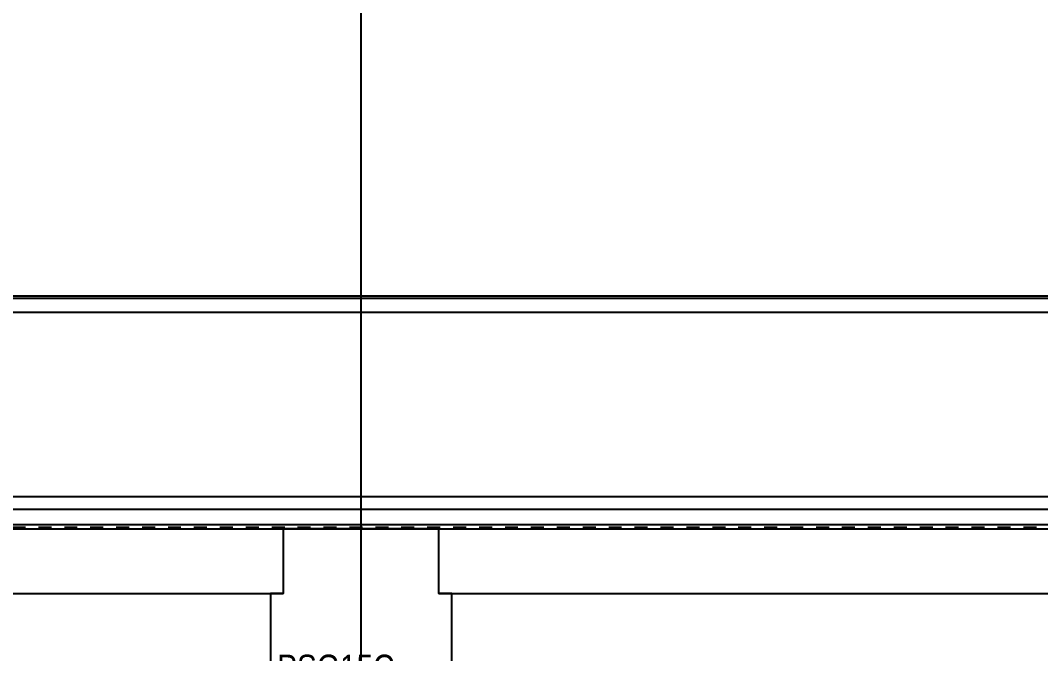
# Model space of a CAD drawing. Header units: millimetres. Extents: x 4754612 to 5801174, y 2368242 to 2777223.
# Drawn here: x 5037035 to 5044906, y 2616536 to 2621423 of the extents above; entities that cross this region are included whole.
import ezdxf
from ezdxf.enums import TextEntityAlignment as Align

# ---------------------------------------------------------------- set-up
doc = ezdxf.new("R2010")
doc.units = ezdxf.units.MM
doc.header["$LTSCALE"] = 1000
doc.linetypes.add('CEN', pattern=[6.2, 6, -0.1, 0, -0.1])
doc.linetypes.add('HIDDEN', pattern=[2, 1, -1])
doc.layers.get('DEFPOINTS').update_dxf_attribs({"color": 151})
for name, color, linetype in [('A-FIN-4', 9, 'Continuous'), ('A-FIN-5', 8, 'Continuous'), ('A-중심선', 10, 'CEN'), ('CON', 2, 'Continuous'), ('FIN-1', 9, 'Continuous')]:
    doc.layers.add(name, color=color, linetype=linetype)
doc.styles.add('A.NARROW', font='ARIALN.TTF')

# ---------------------------------------------------------------- blocks, each defined once
blk = doc.blocks.new('zw$4221')
at = {"layer": 'CON'}
blk.add_lwpolyline([(-700, -500), (-700, -1200), (700, -1200), (700, -500), (600, -500), (600, 0), (-600, 0), (-600, -500)], close=True, dxfattribs=at)
at = {"layer": 'DEFPOINTS', "style": 'A.NARROW'}
blk.add_text('PSG15C', height=200, dxfattribs=at).set_placement((-646.5, -1071.6, 0), align=Align.MIDDLE_LEFT)

msp = doc.modelspace()

# ---------------------------------------------------------------- linework, layer by layer
at = {"layer": 'A-FIN-4'}
for p, q in [((5116293.3, 2617649.621), (4952163.3, 2617649.621)), ((5116863.301, 2617529.621), (4952163.3, 2617529.621))]:
    msp.add_line(p, q, dxfattribs=at)
at = {"layer": 'A-FIN-5', "linetype": 'HIDDEN', "ltscale": 0.1}
msp.add_line((5116873.861, 2617509.621), (4952163.3, 2617509.621), dxfattribs=at)
at = {"layer": 'A-중심선', "ltscale": 5}
for p, q in [((5039663.3, 2560495.412), (5039663.3, 2645427.791)), ((4867905.529, 2617749.621), (5176073.3, 2617749.621))]:
    msp.add_line(p, q, dxfattribs=at)
at = {"layer": 'CON'}
for p, q in [((4963263.3, 2617499.621), (5116063.3, 2617499.621)), ((5029263.3, 2616999.621), (5039063.3, 2616999.621)), ((5040263.3, 2616999.621), (5050063.3, 2616999.621))]:
    msp.add_line(p, q, dxfattribs=at)
at = {"layer": 'FIN-1'}
for p, q in [((5117311.81, 2619294.621), (4952288.301, 2619294.621)), ((5116829.332, 2619277.966), (4952288.301, 2619277.966)), ((5116829.332, 2619169.048), (4952288.301, 2619169.048))]:
    msp.add_line(p, q, dxfattribs=at)

# ---------------------------------------------------------------- block references
at = {"layer": 'CON'}
msp.add_blockref('zw$4221', (5039663.3, 2617499.621), dxfattribs=at)

doc.saveas('drawing.dxf')
